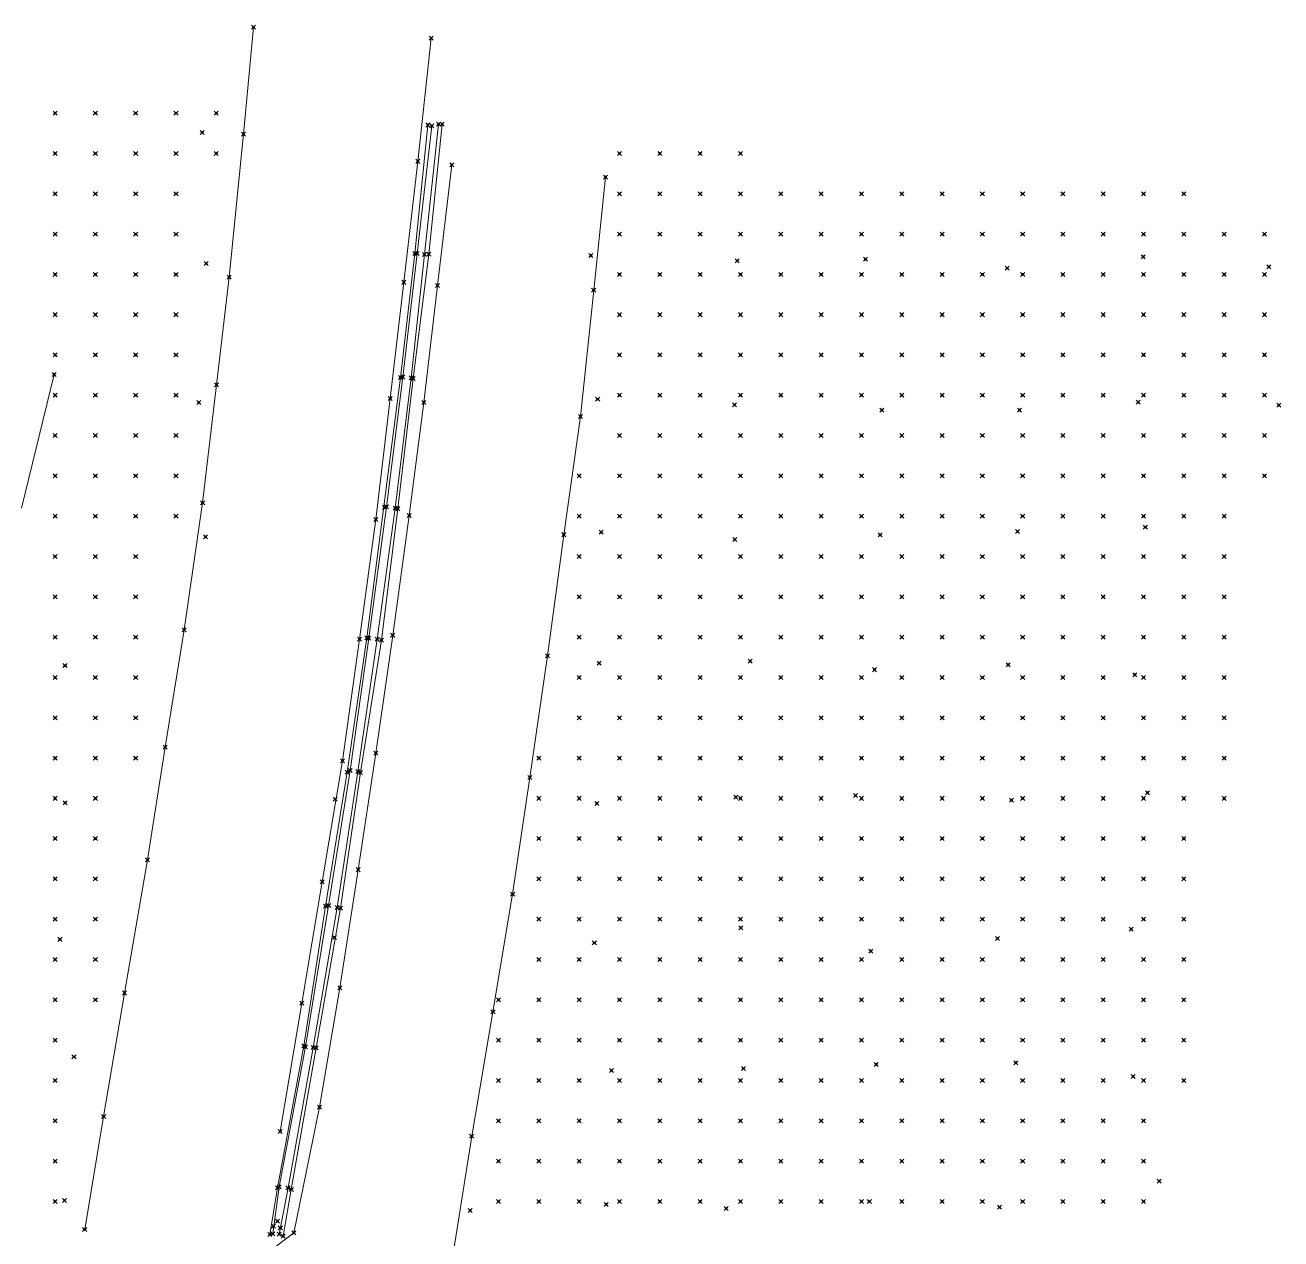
# Model space of a CAD drawing. Header units: metres. Extents: x 441556 to 446409, y 432338 to 461058.
# Drawn here: x 442249.4 to 442342.8, y 460967.8 to 461058.1 of the extents above; entities that cross this region are included whole.
import ezdxf

# ---------------------------------------------------------------- set-up
doc = ezdxf.new("R2010")
doc.units = ezdxf.units.M
doc.header["$MEASUREMENT"] = 0
doc.header["$PDMODE"] = 35
doc.header["$PDSIZE"] = 0.15
for name, color, linetype, lineweight in [('DTM-BRE-RevN_GRP_CAROSABIL IN LUCRU', 2, 'Continuous', 0), ('DTM-BRE-RevN_GRP_DRUM LOT 1 IN LUCRU', 2, 'Continuous', 0), ('DTM-BRE-RevN_GRP_DRUM PAMANT', 2, 'Continuous', 0), ('DTM-BRE-RevN_GRP_SANT BETON JOS', 2, 'Continuous', 0), ('DTM-BRE-RevN_GRP_SANT BETON SUS', 2, 'Continuous', 0), ('DTM-NOK-RevN_LIDAR_co_lidar', 91, 'Continuous', 0), ('DTM-NOK-RevN_RTK', 32, 'Continuous', 0)]:
    doc.layers.add(name, color=color, linetype=linetype, lineweight=lineweight)

msp = doc.modelspace()

# ---------------------------------------------------------------- linework, layer by layer
at = {"layer": 'DTM-BRE-RevN_GRP_CAROSABIL IN LUCRU'}
for p, q in [((442266.345, 461057.977, 430.193), (442265.606, 461050.017, 430.105)), ((442265.606, 461050.017, 430.105), (442264.549, 461039.361, 429.975)), ((442281.092, 461047.723, 430.848), (442280.044, 461038.744, 430.729)), ((442292.541, 461046.822, 431.313), (442291.654, 461038.413, 431.21)), ((442264.549, 461039.361, 429.975), (442263.602, 461031.356, 429.872)), ((442280.044, 461038.744, 430.729), (442279.011, 461030.041, 430.627)), ((442291.654, 461038.413, 431.21), (442290.671, 461029.007, 431.076)), ((442263.602, 461031.356, 429.872), (442262.566, 461022.566, 429.758)), ((442279.011, 461030.041, 430.627), (442277.938, 461021.63, 430.495)), ((442290.671, 461029.007, 431.076), (442289.424, 461020.207, 430.975)), ((442262.566, 461022.566, 429.758), (442261.181, 461013.13, 429.615)), ((442277.938, 461021.63, 430.495), (442276.702, 461012.715, 430.373)), ((442289.424, 461020.207, 430.975), (442288.226, 461011.184, 430.852)), ((442261.181, 461013.13, 429.615), (442259.773, 461004.395, 429.467)), ((442276.702, 461012.715, 430.373), (442275.45, 461003.957, 430.248)), ((442288.226, 461011.184, 430.852), (442286.903, 461002.13, 430.723)), ((442259.773, 461004.395, 429.467), (442258.463, 460996.018, 429.363)), ((442275.45, 461003.957, 430.248), (442274.141, 460995.277, 430.125)), ((442286.903, 461002.13, 430.723), (442285.627, 460993.444, 430.585)), ((442258.463, 460996.018, 429.363), (442256.76, 460986.099, 429.193)), ((442274.141, 460995.277, 430.125), (442272.779, 460986.485, 429.995)), ((442285.627, 460993.444, 430.585), (442284.165, 460984.695, 430.463)), ((442256.76, 460986.099, 429.193), (442255.202, 460976.902, 429.026)), ((442272.779, 460986.485, 429.995), (442271.256, 460977.605, 429.86)), ((442284.165, 460984.695, 430.463), (442282.579, 460975.437, 430.326)), ((442271.256, 460977.605, 429.86), (442269.341, 460968.262, 429.608)), ((442255.202, 460976.902, 429.026), (442253.789, 460968.51, 428.949)), ((442282.579, 460975.437, 430.326), (442281.03, 460965.559, 430.106)), ((442269.341, 460968.262, 429.608), (442266.778, 460966.292, 429.448))]:
    msp.add_line(p, q, dxfattribs=at)
at = {"layer": 'DTM-BRE-RevN_GRP_DRUM LOT 1 IN LUCRU'}
msp.add_line((442249.086, 461022.175, 428.263), (442251.527, 461032.136, 428.611), dxfattribs=at)
at = {"layer": 'DTM-BRE-RevN_GRP_DRUM PAMANT'}
for p, q in [((442279.568, 461057.15, 430.764), (442278.582, 461047.989, 430.644)), ((442278.582, 461047.989, 430.644), (442277.539, 461038.986, 430.533)), ((442277.539, 461038.986, 430.533), (442276.526, 461030.343, 430.418)), ((442276.526, 461030.343, 430.418), (442275.45, 461021.344, 430.29)), ((442275.45, 461021.344, 430.29), (442274.234, 461012.431, 430.162)), ((442274.234, 461012.431, 430.162), (442272.961, 461003.369, 430.019)), ((442272.961, 461003.369, 430.019), (442271.454, 460994.368, 429.908)), ((442271.454, 460994.368, 429.908), (442269.934, 460985.337, 429.763)), ((442269.934, 460985.337, 429.763), (442268.329, 460975.794, 429.615))]:
    msp.add_line(p, q, dxfattribs=at)
at = {"layer": 'DTM-BRE-RevN_GRP_SANT BETON JOS'}
for p, q in [((442279.614, 461050.633, 430.33), (442278.532, 461041.134, 430.219)), ((442280.114, 461050.75, 430.354), (442279.068, 461041.063, 430.231)), ((442278.532, 461041.134, 430.219), (442277.463, 461031.939, 430.108)), ((442279.068, 461041.063, 430.231), (442278.084, 461031.889, 430.116)), ((442277.463, 461031.939, 430.108), (442276.232, 461022.282, 429.98)), ((442278.084, 461031.889, 430.116), (442276.876, 461022.181, 429.989)), ((442276.232, 461022.282, 429.98), (442274.924, 461012.503, 429.844)), ((442276.876, 461022.181, 429.989), (442275.538, 461012.427, 429.851)), ((442274.924, 461012.503, 429.844), (442273.539, 461002.661, 429.704)), ((442275.538, 461012.427, 429.851), (442274.115, 461002.577, 429.709)), ((442273.539, 461002.661, 429.704), (442271.939, 460992.605, 429.551)), ((442274.115, 461002.577, 429.709), (442272.58, 460992.463, 429.548)), ((442271.939, 460992.605, 429.551), (442270.22, 460982.094, 429.416)), ((442272.58, 460992.463, 429.548), (442270.779, 460982.053, 429.407)), ((442270.22, 460982.094, 429.416), (442268.255, 460971.679, 429.215)), ((442270.779, 460982.053, 429.407), (442268.916, 460971.596, 429.217)), ((442268.255, 460971.679, 429.215), (442267.791, 460968.171, 429.168)), ((442268.916, 460971.596, 429.217), (442268.252, 460968.145, 429.178))]:
    msp.add_line(p, q, dxfattribs=at)
at = {"layer": 'DTM-BRE-RevN_GRP_SANT BETON SUS'}
for p, q in [((442279.323, 461050.693, 430.82), (442278.354, 461041.136, 430.715)), ((442280.392, 461050.75, 430.854), (442279.386, 461041.079, 430.733)), ((442278.354, 461041.136, 430.715), (442277.273, 461031.906, 430.601)), ((442279.386, 461041.079, 430.733), (442278.23, 461031.826, 430.581)), ((442277.273, 461031.906, 430.601), (442274.79, 461012.529, 430.327)), ((442278.23, 461031.826, 430.581), (442277.085, 461022.143, 430.44)), ((442277.085, 461022.143, 430.44), (442275.865, 461012.358, 430.323)), ((442274.79, 461012.529, 430.327), (442273.316, 461002.535, 430.186)), ((442275.865, 461012.358, 430.323), (442274.304, 461002.51, 430.198)), ((442273.316, 461002.535, 430.186), (442271.715, 460992.556, 430.05)), ((442274.304, 461002.51, 430.198), (442272.827, 460992.406, 430.039)), ((442271.715, 460992.556, 430.05), (442270.089, 460982.177, 429.908)), ((442272.827, 460992.406, 430.039), (442271.018, 460982.021, 429.898)), ((442270.089, 460982.177, 429.908), (442268.128, 460971.608, 429.709)), ((442271.018, 460982.021, 429.898), (442269.162, 460971.47, 429.704)), ((442268.128, 460971.608, 429.709), (442267.564, 460968.121, 429.599)), ((442269.162, 460971.47, 429.704), (442268.545, 460968.008, 429.619))]:
    msp.add_line(p, q, dxfattribs=at)
at = {"layer": 'DTM-NOK-RevN_LIDAR_co_lidar'}
for p in [(442251.584, 461051.575, 429.237), (442254.583, 461051.575, 428.593), (442257.582, 461051.575, 428.495), (442260.582, 461051.575, 428.999), (442263.581, 461051.575, 429.676), (442251.584, 461048.575, 429.057), (442254.583, 461048.575, 428.302), (442257.582, 461048.575, 428.621), (442260.582, 461048.575, 429.164), (442263.581, 461048.575, 429.684), (442293.574, 461048.575, 430.599), (442296.574, 461048.575, 429.761), (442299.573, 461048.575, 430.168), (442302.572, 461048.575, 430.904), (442251.584, 461045.576, 428.84), (442254.583, 461045.576, 428.095), (442257.582, 461045.576, 428.532), (442260.582, 461045.576, 429.075), (442293.574, 461045.576, 430.511), (442296.574, 461045.576, 429.741), (442299.573, 461045.576, 430.142), (442302.572, 461045.576, 430.909), (442305.572, 461045.576, 431.844), (442308.571, 461045.576, 432.895), (442311.57, 461045.576, 433.977), (442314.57, 461045.576, 435.03), (442317.569, 461045.576, 435.982), (442320.568, 461045.576, 436.295), (442323.568, 461045.576, 436.538), (442326.567, 461045.576, 437.518), (442329.566, 461045.576, 438.462), (442332.566, 461045.576, 439.497), (442335.565, 461045.576, 440.37), (442251.584, 461042.577, 428.296), (442254.583, 461042.577, 427.944), (442257.582, 461042.577, 428.55), (442260.582, 461042.577, 428.887), (442293.574, 461042.577, 430.424), (442296.574, 461042.577, 429.735), (442299.573, 461042.577, 430.157), (442302.572, 461042.577, 431.054), (442305.572, 461042.577, 431.982), (442308.571, 461042.577, 433.098), (442311.57, 461042.577, 434.176), (442314.57, 461042.577, 435.184), (442317.569, 461042.577, 436.023), (442320.568, 461042.577, 436.185), (442323.568, 461042.577, 436.578), (442326.567, 461042.577, 437.637), (442329.566, 461042.577, 438.56), (442332.566, 461042.577, 439.475), (442335.565, 461042.577, 440.247), (442338.565, 461042.577, 440.254), (442341.564, 461042.577, 440.166), (442251.584, 461039.577, 428.116), (442254.583, 461039.577, 427.997), (442257.582, 461039.577, 428.654), (442260.582, 461039.577, 429.181), (442293.574, 461039.577, 430.287), (442296.574, 461039.577, 429.728), (442299.573, 461039.577, 430.188), (442302.572, 461039.577, 431.222), (442305.572, 461039.577, 432.23), (442308.571, 461039.577, 433.26), (442311.57, 461039.577, 434.201), (442314.57, 461039.577, 435.207), (442317.569, 461039.577, 436.003), (442320.568, 461039.577, 436.177), (442323.568, 461039.577, 436.693), (442326.567, 461039.577, 437.655), (442329.566, 461039.577, 438.619), (442332.566, 461039.577, 439.583), (442335.565, 461039.577, 439.92), (442338.565, 461039.577, 439.84), (442341.564, 461039.577, 439.849), (442251.584, 461036.578, 427.914), (442254.583, 461036.578, 428.139), (442257.582, 461036.578, 428.762), (442260.582, 461036.578, 429.157), (442293.574, 461036.578, 430.078), (442296.574, 461036.578, 429.694), (442299.573, 461036.578, 430.137), (442302.572, 461036.578, 431.167), (442305.572, 461036.578, 431.923), (442308.571, 461036.578, 433.34), (442311.57, 461036.578, 434.243), (442314.57, 461036.578, 435.146), (442317.569, 461036.578, 435.998), (442320.568, 461036.578, 436.146), (442323.568, 461036.578, 436.731), (442326.567, 461036.578, 437.713), (442329.566, 461036.578, 438.671), (442332.566, 461036.578, 439.433), (442335.565, 461036.578, 439.517), (442338.565, 461036.578, 439.51), (442341.564, 461036.578, 439.482), (442251.584, 461033.579, 427.523), (442254.583, 461033.579, 428.114), (442257.582, 461033.579, 428.622), (442260.582, 461033.579, 429.252), (442293.574, 461033.579, 429.914), (442296.574, 461033.579, 429.785), (442299.573, 461033.579, 430.161), (442302.572, 461033.579, 431.218), (442305.572, 461033.579, 432.161), (442308.571, 461033.579, 433.258), (442311.57, 461033.579, 434.249), (442314.57, 461033.579, 435.197), (442317.569, 461033.579, 435.996), (442320.568, 461033.579, 436.111), (442323.568, 461033.579, 436.755), (442326.567, 461033.579, 437.793), (442329.566, 461033.579, 438.783), (442332.566, 461033.579, 439.19), (442335.565, 461033.579, 439.09), (442338.565, 461033.579, 439.156), (442341.564, 461033.579, 439.004), (442251.584, 461030.579, 427.503), (442254.583, 461030.579, 428.373), (442257.582, 461030.579, 428.992), (442260.582, 461030.579, 429.495), (442293.574, 461030.579, 429.838), (442296.574, 461030.579, 429.826), (442299.573, 461030.579, 430.315), (442302.572, 461030.579, 431.346), (442305.572, 461030.579, 432.302), (442308.571, 461030.579, 433.405), (442311.57, 461030.579, 434.43), (442314.57, 461030.579, 435.471), (442317.569, 461030.579, 436.044), (442320.568, 461030.579, 436.101), (442323.568, 461030.579, 436.878), (442326.567, 461030.579, 437.836), (442329.566, 461030.579, 438.671), (442332.566, 461030.579, 438.737), (442335.565, 461030.579, 438.672), (442338.565, 461030.579, 438.606), (442341.564, 461030.579, 438.41), (442251.584, 461027.58, 427.66), (442254.583, 461027.58, 428.52), (442257.582, 461027.58, 429.057), (442260.582, 461027.58, 429.432), (442293.574, 461027.58, 429.719), (442296.574, 461027.58, 429.779), (442299.573, 461027.58, 430.436), (442302.572, 461027.58, 431.454), (442305.572, 461027.58, 432.478), (442308.571, 461027.58, 433.609), (442311.57, 461027.58, 434.53), (442314.57, 461027.58, 435.466), (442317.569, 461027.58, 435.998), (442320.568, 461027.58, 436.057), (442323.568, 461027.58, 437.009), (442326.567, 461027.58, 437.904), (442329.566, 461027.58, 438.325), (442332.566, 461027.58, 438.27), (442335.565, 461027.58, 438.216), (442338.565, 461027.58, 437.944), (442341.564, 461027.58, 437.502), (442251.584, 461024.581, 427.954), (442254.583, 461024.581, 428.658), (442257.582, 461024.581, 429.174), (442260.582, 461024.581, 429.518), (442290.575, 461024.581, 430.446), (442293.574, 461024.581, 429.716), (442296.574, 461024.581, 429.786), (442299.573, 461024.581, 430.572), (442302.572, 461024.581, 431.469), (442305.572, 461024.581, 432.318), (442308.571, 461024.581, 433.61), (442311.57, 461024.581, 434.553), (442314.57, 461024.581, 435.573), (442317.569, 461024.581, 435.917), (442320.568, 461024.581, 436.094), (442323.568, 461024.581, 437.009), (442326.567, 461024.581, 437.702), (442329.566, 461024.581, 437.739), (442332.566, 461024.581, 437.651), (442335.565, 461024.581, 437.212), (442338.565, 461024.581, 436.938), (442341.564, 461024.581, 436.876), (442251.584, 461021.581, 428.175), (442254.583, 461021.581, 428.881), (442257.582, 461021.581, 429.18), (442260.582, 461021.581, 429.485), (442290.575, 461021.581, 430.411), (442293.574, 461021.581, 429.652), (442296.574, 461021.581, 429.81), (442299.573, 461021.581, 430.727), (442302.572, 461021.581, 431.689), (442305.572, 461021.581, 432.668), (442308.571, 461021.581, 433.662), (442311.57, 461021.581, 434.644), (442314.57, 461021.581, 435.641), (442317.569, 461021.581, 435.904), (442320.568, 461021.581, 436.27), (442323.568, 461021.581, 437.035), (442326.567, 461021.581, 437.212), (442329.566, 461021.581, 437.027), (442332.566, 461021.581, 436.727), (442335.565, 461021.581, 436.497), (442338.565, 461021.581, 436.332), (442251.584, 461018.582, 428.301), (442254.583, 461018.582, 428.975), (442257.582, 461018.582, 429.195), (442290.575, 461018.582, 430.236), (442293.574, 461018.582, 429.576), (442296.574, 461018.582, 429.766), (442299.573, 461018.582, 430.799), (442302.572, 461018.582, 431.776), (442305.572, 461018.582, 432.871), (442308.571, 461018.582, 433.712), (442311.57, 461018.582, 434.728), (442314.57, 461018.582, 435.766), (442317.569, 461018.582, 435.904), (442320.568, 461018.582, 436.148), (442323.568, 461018.582, 436.826), (442326.567, 461018.582, 436.777), (442329.566, 461018.582, 436.639), (442332.566, 461018.582, 436.384), (442335.565, 461018.582, 436.015), (442338.565, 461018.582, 435.646), (442251.584, 461015.583, 428.41), (442254.583, 461015.583, 428.984), (442257.582, 461015.583, 429.212), (442290.575, 461015.583, 430.11), (442293.574, 461015.583, 429.564), (442296.574, 461015.583, 429.812), (442299.573, 461015.583, 430.629), (442302.572, 461015.583, 431.571), (442305.572, 461015.583, 432.85), (442308.571, 461015.583, 433.787), (442311.57, 461015.583, 434.826), (442314.57, 461015.583, 435.653), (442317.569, 461015.583, 435.791), (442320.568, 461015.583, 436.196), (442323.568, 461015.583, 436.371), (442326.567, 461015.583, 436.309), (442329.566, 461015.583, 436.184), (442332.566, 461015.583, 435.774), (442335.565, 461015.583, 435.202), (442338.565, 461015.583, 434.884), (442251.584, 461012.583, 428.417), (442254.583, 461012.583, 428.889), (442257.582, 461012.583, 429.16), (442290.575, 461012.583, 429.935), (442293.574, 461012.583, 429.543), (442296.574, 461012.583, 429.785), (442299.573, 461012.583, 430.719), (442302.572, 461012.583, 431.849), (442305.572, 461012.583, 432.894), (442308.571, 461012.583, 433.93), (442311.57, 461012.583, 435.037), (442314.57, 461012.583, 435.657), (442317.569, 461012.583, 435.713), (442320.568, 461012.583, 435.874), (442323.568, 461012.583, 435.983), (442326.567, 461012.583, 435.949), (442329.566, 461012.583, 435.8), (442332.566, 461012.583, 434.795), (442335.565, 461012.583, 434.487), (442338.565, 461012.583, 434.324), (442251.584, 461009.584, 428.58), (442254.583, 461009.584, 429.013), (442257.582, 461009.584, 429.206), (442290.575, 461009.584, 429.72), (442293.574, 461009.584, 429.541), (442296.574, 461009.584, 429.818), (442299.573, 461009.584, 430.753), (442302.572, 461009.584, 431.887), (442305.572, 461009.584, 432.954), (442308.571, 461009.584, 434.031), (442311.57, 461009.584, 435.124), (442314.57, 461009.584, 435.692), (442317.569, 461009.584, 435.372), (442320.568, 461009.584, 435.355), (442323.568, 461009.584, 435.222), (442326.567, 461009.584, 434.255), (442329.566, 461009.584, 434.151), (442332.566, 461009.584, 434.047), (442335.565, 461009.584, 433.891), (442338.565, 461009.584, 433.868), (442251.584, 461006.584, 428.677), (442254.583, 461006.584, 429.017), (442257.582, 461006.584, 429.224), (442290.575, 461006.584, 429.567), (442293.574, 461006.584, 429.557), (442296.574, 461006.584, 429.939), (442299.573, 461006.584, 430.848), (442302.572, 461006.584, 431.923), (442305.572, 461006.584, 433.025), (442308.571, 461006.584, 433.911), (442311.57, 461006.584, 435.006), (442314.57, 461006.584, 435.427), (442317.569, 461006.584, 434.572), (442320.568, 461006.584, 434.125), (442323.568, 461006.584, 433.996), (442326.567, 461006.584, 433.649), (442329.566, 461006.584, 433.577), (442332.566, 461006.584, 433.52), (442335.565, 461006.584, 433.464), (442338.565, 461006.584, 433.453), (442251.584, 461003.585, 428.67), (442254.583, 461003.585, 428.929), (442257.582, 461003.585, 429.156), (442287.576, 461003.585, 430.207), (442290.575, 461003.585, 429.471), (442293.574, 461003.585, 429.595), (442296.574, 461003.585, 430.092), (442299.573, 461003.585, 431.172), (442302.572, 461003.585, 432.16), (442305.572, 461003.585, 433.021), (442308.571, 461003.585, 433.764), (442311.57, 461003.585, 434.569), (442314.57, 461003.585, 434.264), (442317.569, 461003.585, 433.384), (442320.568, 461003.585, 433.099), (442323.568, 461003.585, 433.09), (442326.567, 461003.585, 433.022), (442329.566, 461003.585, 433.041), (442332.566, 461003.585, 432.993), (442335.565, 461003.585, 433.101), (442338.565, 461003.585, 433.363), (442251.584, 461000.586, 428.677), (442254.583, 461000.586, 428.944), (442287.576, 461000.586, 430), (442290.575, 461000.586, 429.403), (442293.574, 461000.586, 429.546), (442296.574, 461000.586, 430.096), (442299.573, 461000.586, 431.265), (442302.572, 461000.586, 432.211), (442305.572, 461000.586, 432.785), (442308.571, 461000.586, 433.018), (442311.57, 461000.586, 433.039), (442314.57, 461000.586, 432.708), (442317.569, 461000.586, 432.544), (442320.568, 461000.586, 432.452), (442323.568, 461000.586, 432.57), (442326.567, 461000.586, 432.599), (442329.566, 461000.586, 432.553), (442332.566, 461000.586, 432.58), (442335.565, 461000.586, 432.646), (442338.565, 461000.586, 433.168), (442251.584, 460997.586, 428.778), (442254.583, 460997.586, 428.928), (442287.576, 460997.586, 429.786), (442290.575, 460997.586, 429.368), (442293.574, 460997.586, 429.549), (442296.574, 460997.586, 430.293), (442299.573, 460997.586, 431.383), (442302.572, 460997.586, 432.022), (442305.572, 460997.586, 432.308), (442308.571, 460997.586, 432.235), (442311.57, 460997.586, 432.163), (442314.57, 460997.586, 432.053), (442317.569, 460997.586, 432.037), (442320.568, 460997.586, 432.076), (442323.568, 460997.586, 432.147), (442326.567, 460997.586, 431.968), (442329.566, 460997.586, 431.808), (442332.566, 460997.586, 431.805), (442335.565, 460997.586, 431.765), (442251.584, 460994.587, 428.744), (442254.583, 460994.587, 428.92), (442287.576, 460994.587, 429.715), (442290.575, 460994.587, 429.393), (442293.574, 460994.587, 429.585), (442296.574, 460994.587, 430.443), (442299.573, 460994.587, 431.298), (442302.572, 460994.587, 431.596), (442305.572, 460994.587, 431.658), (442308.571, 460994.587, 431.612), (442311.57, 460994.587, 431.573), (442314.57, 460994.587, 431.604), (442317.569, 460994.587, 431.692), (442320.568, 460994.587, 431.715), (442323.568, 460994.587, 431.184), (442326.567, 460994.587, 431.273), (442329.566, 460994.587, 431.354), (442332.566, 460994.587, 431.441), (442335.565, 460994.587, 431.482), (442251.584, 460991.588, 428.661), (442254.583, 460991.588, 428.95), (442287.576, 460991.588, 429.59), (442290.575, 460991.588, 429.379), (442293.574, 460991.588, 429.567), (442296.574, 460991.588, 430.432), (442299.573, 460991.588, 430.923), (442302.572, 460991.588, 431.109), (442305.572, 460991.588, 431.111), (442308.571, 460991.588, 431.142), (442311.57, 460991.588, 431.191), (442314.57, 460991.588, 431.077), (442317.569, 460991.588, 431.003), (442320.568, 460991.588, 430.978), (442323.568, 460991.588, 430.978), (442326.567, 460991.588, 431.11), (442329.566, 460991.588, 431.197), (442332.566, 460991.588, 431.233), (442335.565, 460991.588, 431.246), (442251.584, 460988.588, 428.719), (442254.583, 460988.588, 428.951), (442287.576, 460988.588, 429.494), (442290.575, 460988.588, 429.318), (442293.574, 460988.588, 429.573), (442296.574, 460988.588, 430.225), (442299.573, 460988.588, 430.515), (442302.572, 460988.588, 430.548), (442305.572, 460988.588, 430.573), (442308.571, 460988.588, 430.609), (442311.57, 460988.588, 430.58), (442314.57, 460988.588, 430.607), (442317.569, 460988.588, 430.709), (442320.568, 460988.588, 430.793), (442323.568, 460988.588, 430.867), (442326.567, 460988.588, 430.945), (442329.566, 460988.588, 430.975), (442332.566, 460988.588, 430.995), (442335.565, 460988.588, 431.008), (442251.584, 460985.589, 428.655), (442254.583, 460985.589, 428.872), (442284.576, 460985.589, 429.958), (442287.576, 460985.589, 429.494), (442290.575, 460985.589, 429.294), (442293.574, 460985.589, 429.573), (442296.574, 460985.589, 429.883), (442299.573, 460985.589, 430.04), (442302.572, 460985.589, 430.132), (442305.572, 460985.589, 430.173), (442308.571, 460985.589, 430.283), (442311.57, 460985.589, 430.332), (442314.57, 460985.589, 430.408), (442317.569, 460985.589, 430.483), (442320.568, 460985.589, 430.542), (442323.568, 460985.589, 430.629), (442326.567, 460985.589, 430.695), (442329.566, 460985.589, 430.758), (442332.566, 460985.589, 430.746), (442335.565, 460985.589, 430.75), (442251.584, 460982.59, 428.61), (442284.576, 460982.59, 429.884), (442287.576, 460982.59, 429.407), (442290.575, 460982.59, 429.266), (442293.574, 460982.59, 429.394), (442296.574, 460982.59, 429.562), (442299.573, 460982.59, 429.666), (442302.572, 460982.59, 429.758), (442305.572, 460982.59, 429.911), (442308.571, 460982.59, 430.019), (442311.57, 460982.59, 430.085), (442314.57, 460982.59, 430.171), (442317.569, 460982.59, 430.229), (442320.568, 460982.59, 430.306), (442323.568, 460982.59, 430.384), (442326.567, 460982.59, 430.427), (442329.566, 460982.59, 430.465), (442332.566, 460982.59, 430.467), (442335.565, 460982.59, 430.47), (442251.584, 460979.59, 428.588), (442284.576, 460979.59, 429.852), (442287.576, 460979.59, 429.557), (442290.575, 460979.59, 429.281), (442293.574, 460979.59, 429.162), (442296.574, 460979.59, 429.266), (442299.573, 460979.59, 429.315), (442302.572, 460979.59, 429.45), (442305.572, 460979.59, 429.713), (442308.571, 460979.59, 429.736), (442311.57, 460979.59, 429.824), (442314.57, 460979.59, 429.866), (442317.569, 460979.59, 429.951), (442320.568, 460979.59, 430.053), (442323.568, 460979.59, 430.108), (442326.567, 460979.59, 430.149), (442329.566, 460979.59, 430.188), (442332.566, 460979.59, 430.206), (442335.565, 460979.59, 430.191), (442251.584, 460976.591, 428.586), (442284.576, 460976.591, 429.705), (442287.576, 460976.591, 429.328), (442290.575, 460976.591, 429.131), (442293.574, 460976.591, 429.036), (442296.574, 460976.591, 429.007), (442299.573, 460976.591, 428.972), (442302.572, 460976.591, 429.114), (442305.572, 460976.591, 429.35), (442308.571, 460976.591, 429.41), (442311.57, 460976.591, 429.51), (442314.57, 460976.591, 429.588), (442317.569, 460976.591, 429.665), (442320.568, 460976.591, 429.76), (442323.568, 460976.591, 429.801), (442326.567, 460976.591, 429.874), (442329.566, 460976.591, 429.89), (442332.566, 460976.591, 429.922), (442251.584, 460973.592, 428.545), (442284.576, 460973.592, 429.526), (442287.576, 460973.592, 429.057), (442290.575, 460973.592, 429.048), (442293.574, 460973.592, 428.96), (442296.574, 460973.592, 428.823), (442299.573, 460973.592, 428.74), (442302.572, 460973.592, 428.838), (442305.572, 460973.592, 429.049), (442308.571, 460973.592, 429.121), (442311.57, 460973.592, 429.178), (442314.57, 460973.592, 429.27), (442317.569, 460973.592, 429.317), (442320.568, 460973.592, 429.408), (442323.568, 460973.592, 429.463), (442326.567, 460973.592, 429.53), (442329.566, 460973.592, 429.638), (442332.566, 460973.592, 429.706), (442251.584, 460970.592, 428.581), (442284.576, 460970.592, 429.417), (442287.576, 460970.592, 428.941), (442290.575, 460970.592, 428.963), (442293.574, 460970.592, 428.852), (442296.574, 460970.592, 428.598), (442299.573, 460970.592, 428.465), (442302.572, 460970.592, 428.575), (442305.572, 460970.592, 428.752), (442308.571, 460970.592, 428.855), (442311.57, 460970.592, 428.885), (442314.57, 460970.592, 428.905), (442317.569, 460970.592, 428.966), (442320.568, 460970.592, 429.048), (442323.568, 460970.592, 429.155), (442326.567, 460970.592, 429.297), (442329.566, 460970.592, 429.409), (442332.566, 460970.592, 429.331)]:
    msp.add_point(p, dxfattribs=at)
at = {"layer": 'DTM-NOK-RevN_RTK'}
for p in [(442266.345, 461057.977, 430.193), (442279.568, 461057.15, 430.764), (442262.534, 461050.145, 429.815), (442279.323, 461050.693, 430.82), (442279.614, 461050.633, 430.33), (442280.114, 461050.75, 430.354), (442280.392, 461050.75, 430.854), (442265.606, 461050.017, 430.105), (442278.582, 461047.989, 430.644), (442281.092, 461047.723, 430.848), (442292.541, 461046.822, 431.313), (442278.354, 461041.136, 430.715), (442278.532, 461041.134, 430.219), (442279.068, 461041.063, 430.231), (442279.386, 461041.079, 430.733), (442291.438, 461040.972, 431.218), (442332.543, 461040.892, 439.738), (442262.819, 461040.388, 429.738), (442302.328, 461040.587, 431.018), (442311.865, 461040.698, 434.995), (442322.412, 461040.045, 436.56), (442341.888, 461040.14, 440.282), (442264.549, 461039.361, 429.975), (442277.539, 461038.986, 430.533), (442280.044, 461038.744, 430.729), (442291.654, 461038.413, 431.21), (442251.527, 461032.136, 428.611), (442277.273, 461031.906, 430.601), (442277.463, 461031.939, 430.108), (442278.084, 461031.889, 430.116), (442278.23, 461031.826, 430.581), (442263.602, 461031.356, 429.872), (442262.29, 461030.034, 429.73), (442276.526, 461030.343, 430.418), (442279.011, 461030.041, 430.627), (442291.952, 461030.294, 430.922), (442302.13, 461029.86, 431.235), (442332.164, 461030.063, 439.203), (442342.627, 461029.842, 438.637), (442290.671, 461029.007, 431.076), (442313.087, 461029.483, 435.263), (442323.339, 461029.482, 436.893), (442262.566, 461022.566, 429.758), (442276.083, 461022.219, 430.448), (442276.232, 461022.282, 429.98), (442276.876, 461022.181, 429.989), (442277.085, 461022.143, 430.44), (442275.45, 461021.344, 430.29), (442277.938, 461021.63, 430.495), (442289.424, 461020.207, 430.975), (442292.203, 461020.382, 430.699), (442312.958, 461020.185, 435.48), (442323.187, 461020.436, 437.205), (442332.693, 461020.765, 436.971), (442262.775, 461020.052, 429.754), (442302.157, 461019.851, 431.482), (442261.181, 461013.13, 429.615), (442276.702, 461012.715, 430.373), (442274.234, 461012.431, 430.162), (442274.79, 461012.529, 430.327), (442274.924, 461012.503, 429.844), (442275.538, 461012.427, 429.851), (442275.865, 461012.358, 430.323), (442288.226, 461011.184, 430.852), (442252.326, 461010.46, 428.865), (442292.052, 461010.645, 429.992), (442303.304, 461010.799, 432.233), (442312.54, 461010.16, 435.824), (442322.478, 461010.53, 436.093), (442331.916, 461009.786, 434.556), (442259.773, 461004.395, 429.467), (442272.961, 461003.369, 430.019), (442275.45, 461003.957, 430.248), (442273.316, 461002.535, 430.186), (442273.539, 461002.661, 429.704), (442274.115, 461002.577, 429.709), (442274.304, 461002.51, 430.198), (442286.903, 461002.13, 430.723), (442302.233, 461000.677, 432.142), (442311.129, 461000.791, 433.44), (442332.851, 461001.004, 432.989), (442252.329, 461000.247, 428.734), (442272.427, 461000.517, 429.997), (442291.892, 461000.211, 429.944), (442322.734, 461000.443, 432.935), (442258.463, 460996.018, 429.363), (442274.141, 460995.277, 430.125), (442271.454, 460994.368, 429.908), (442285.627, 460993.444, 430.585), (442271.715, 460992.556, 430.05), (442271.939, 460992.605, 429.551), (442272.58, 460992.463, 429.548), (442272.827, 460992.406, 430.039), (442302.61, 460990.949, 431.558), (442331.632, 460990.847, 431.489), (442251.953, 460990.092, 428.76), (442272.367, 460990.239, 430.012), (442291.703, 460989.841, 430.019), (442321.699, 460990.161, 431.149), (442312.266, 460989.223, 430.719), (442256.76, 460986.099, 429.193), (442272.779, 460986.485, 429.995), (442269.934, 460985.337, 429.763), (442284.165, 460984.695, 430.463), (442270.089, 460982.177, 429.908), (442270.22, 460982.094, 429.416), (442270.779, 460982.053, 429.407), (442271.018, 460982.021, 429.898), (442252.995, 460981.344, 428.83), (442323.05, 460980.912, 430.494), (442292.986, 460980.334, 429.533), (442302.791, 460980.485, 429.96), (442312.674, 460980.788, 430.222), (442331.782, 460979.89, 430.525), (442271.256, 460977.605, 429.86), (442255.202, 460976.902, 429.026), (442268.329, 460975.794, 429.615), (442282.579, 460975.437, 430.326), (442268.128, 460971.608, 429.709), (442268.255, 460971.679, 429.215), (442268.916, 460971.596, 429.217), (442333.714, 460972.1, 429.985), (442252.289, 460970.658, 428.734), (442269.162, 460971.47, 429.704), (442282.468, 460969.912, 430.06), (442292.587, 460970.369, 429.525), (442301.507, 460970.055, 428.854), (442312.16, 460970.592, 429.154), (442321.849, 460970.153, 429.328), (442268.142, 460969.123, 429.117), (442253.789, 460968.51, 428.949), (442267.564, 460968.121, 429.599), (442267.791, 460968.171, 429.168), (442267.828, 460968.749, 429.132), (442268.252, 460968.145, 429.178), (442268.345, 460968.616, 429.149), (442268.545, 460968.008, 429.619), (442269.341, 460968.262, 429.608)]:
    msp.add_point(p, dxfattribs=at)

doc.saveas('drawing.dxf')
